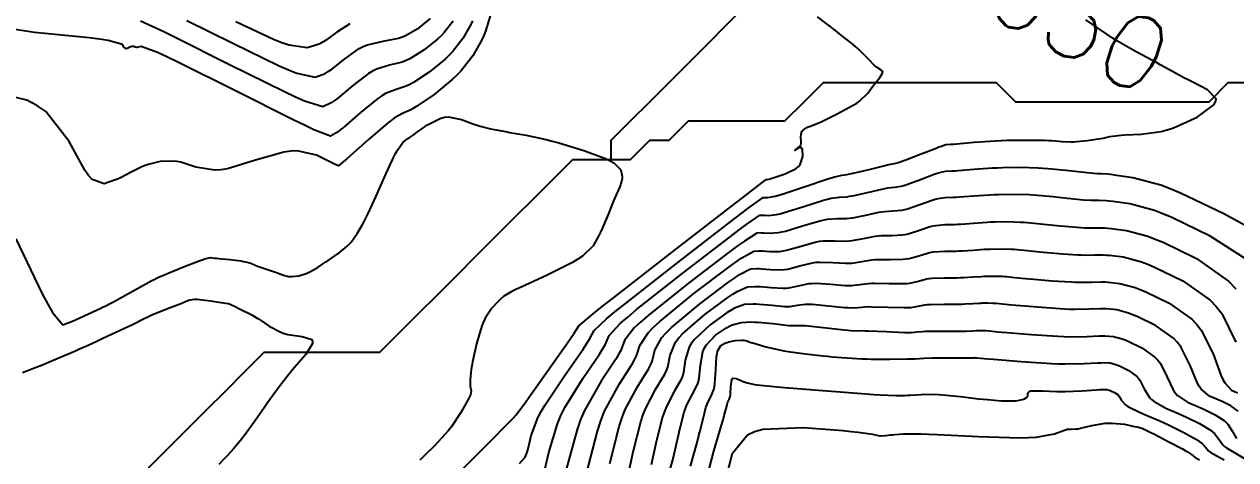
# Model space of a CAD drawing. Header units: metres. Extents: x 837475 to 838479, y 1189012 to 1191015.
# Drawn here: x 837774.6 to 837837.4, y 1189057.9 to 1189080.5 of the extents above; entities that cross this region are included whole.
import ezdxf

# ---------------------------------------------------------------- set-up
doc = ezdxf.new("R2010")
doc.units = ezdxf.units.M
doc.header["$LTSCALE"] = 0.3
for name, color, linetype in [('COTAS 10', 1, 'Continuous'), ('COTAS INT', 252, 'Continuous'), ('DRENAJE', 5, 'Continuous')]:
    doc.layers.add(name, color=color, linetype=linetype)
doc.styles.get("Standard").update_dxf_attribs({"font": 'simplex.shx'})

msp = doc.modelspace()

# ---------------------------------------------------------------- linework, layer by layer
at = {"layer": 'COTAS 10'}
for points in [[(837800.265, 1189057.702), (837800.562, 1189058.043), (837800.666, 1189058.303), (837800.699, 1189058.416), (837800.734, 1189058.545), (837800.872, 1189059.159), (837801.227, 1189060.077), (837801.398, 1189060.398), (837801.601, 1189060.748), (837802.598, 1189062.256), (837803.567, 1189063.648), (837803.751, 1189063.926), (837803.9, 1189064.157), (837804.136, 1189064.604), (837804.802, 1189065.234), (837805.221, 1189065.58), (837805.743, 1189066.001), (837808.475, 1189068.144), (837811.221, 1189070.261), (837811.75, 1189070.665), (837812.18, 1189070.991), (837812.898, 1189071.512), (837812.977, 1189071.516), (837813.003, 1189071.515), (837813.03, 1189071.513), (837813.145, 1189071.502), (837813.518, 1189071.582), (837813.709, 1189071.637), (837813.937, 1189071.707), (837815.076, 1189072.08), (837816.21, 1189072.454), (837816.435, 1189072.524), (837816.622, 1189072.58), (837816.978, 1189072.662), (837817.261, 1189072.701), (837817.402, 1189072.731), (837817.57, 1189072.769), (837818.404, 1189072.971), (837819.23, 1189073.176), (837819.393, 1189073.215), (837819.529, 1189073.246), (837819.78, 1189073.293), (837820.021, 1189073.364), (837820.149, 1189073.411), (837820.304, 1189073.468), (837821.087, 1189073.771), (837821.866, 1189074.075), (837822.018, 1189074.133), (837822.143, 1189074.18), (837822.366, 1189074.254), (837822.619, 1189074.272), (837822.763, 1189074.284), (837822.94, 1189074.299), (837823.843, 1189074.376), (837824.939, 1189074.452), (837825.237, 1189074.466), (837825.533, 1189074.477), (837826.581, 1189074.491), (837827.491, 1189074.477), (837827.699, 1189074.471), (837827.888, 1189074.463), (837828.413, 1189074.424), (837828.857, 1189074.403), (837828.995, 1189074.406), (837829.14, 1189074.413), (837829.718, 1189074.47), (837830.273, 1189074.551), (837830.404, 1189074.573), (837830.525, 1189074.595), (837830.878, 1189074.671), (837831.303, 1189074.735), (837831.468, 1189074.749), (837831.655, 1189074.761), (837832.501, 1189074.791), (837833.543, 1189074.939), (837833.773, 1189075.004), (837833.837, 1189075.022), (837833.853, 1189075.026), (837834.172, 1189075.133), (837835.403, 1189075.685), (837836.272, 1189076.316), (837836.363, 1189076.473), (837836.389, 1189076.623), (837835.946, 1189077.099), (837835.14, 1189077.504), (837834.938, 1189077.609), (837834.745, 1189077.71), (837834.124, 1189078.049), (837833.493, 1189078.399), (837833.294, 1189078.508), (837833.084, 1189078.622), (837832.237, 1189079.074), (837831.28, 1189079.622), (837831.001, 1189079.796), (837830.715, 1189079.979), (837829.631, 1189080.721)], [(837797.833, 1189080.68), (837797.742, 1189080.48), (837797.34, 1189079.765), (837796.791, 1189079.065), (837796.608, 1189078.875), (837796.411, 1189078.686), (837795.588, 1189078.017), (837794.769, 1189077.478), (837794.576, 1189077.372), (837794.397, 1189077.284), (837793.872, 1189077.122), (837793.325, 1189076.91), (837793.133, 1189076.79), (837792.923, 1189076.645), (837792.018, 1189075.901), (837791.16, 1189075.159), (837790.981, 1189075.014), (837790.826, 1189074.896), (837790.477, 1189074.689), (837789.608, 1189075.029), (837789.126, 1189075.255), (837788.539, 1189075.538), (837785.549, 1189077.038), (837782.563, 1189078.533), (837781.98, 1189078.812), (837781.501, 1189079.034), (837780.653, 1189079.351), (837780.508, 1189079.307), (837780.474, 1189079.302), (837780.442, 1189079.299), (837780.346, 1189079.314), (837780.269, 1189079.34), (837780.249, 1189079.344), (837780.229, 1189079.346), (837780.163, 1189079.344), (837780.101, 1189079.329), (837780.069, 1189079.317), (837780.013, 1189079.289), (837779.959, 1189079.261), (837779.929, 1189079.247), (837779.874, 1189079.228), (837779.814, 1189079.252), (837779.795, 1189079.272), (837779.775, 1189079.299), (837779.695, 1189079.446), (837778.942, 1189079.656), (837778.498, 1189079.723), (837777.951, 1189079.793), (837775.124, 1189080.077), (837772.193, 1189080.527)], [(837805.836, 1189056.774), (837806.16, 1189058.308), (837806.561, 1189059.879), (837806.686, 1189060.248), (837806.818, 1189060.588), (837807.346, 1189061.578), (837807.805, 1189062.335), (837807.893, 1189062.529), (837807.963, 1189062.715), (837808.077, 1189063.329), (837808.354, 1189063.999), (837808.528, 1189064.221), (837808.744, 1189064.458), (837809.874, 1189065.444), (837811.069, 1189066.326), (837811.325, 1189066.498), (837811.55, 1189066.638), (837812.092, 1189066.882), (837812.483, 1189066.898), (837812.613, 1189066.895), (837812.751, 1189066.887), (837813.326, 1189066.832), (837813.928, 1189066.8), (837814.084, 1189066.808), (837814.234, 1189066.822), (837814.734, 1189066.934), (837815.275, 1189067.042), (837815.451, 1189067.054), (837815.638, 1189067.058), (837816.406, 1189067.008), (837817.15, 1189066.944), (837817.322, 1189066.939), (837817.478, 1189066.94), (837817.919, 1189066.99), (837818.36, 1189067.052), (837818.517, 1189067.06), (837818.688, 1189067.065), (837819.431, 1189067.048), (837820.175, 1189067.042), (837820.347, 1189067.053), (837820.504, 1189067.069), (837820.949, 1189067.172), (837821.369, 1189067.282), (837821.511, 1189067.302), (837821.664, 1189067.319), (837822.306, 1189067.343), (837822.968, 1189067.348), (837823.133, 1189067.352), (837823.289, 1189067.358), (837823.787, 1189067.388), (837824.226, 1189067.418), (837824.346, 1189067.424), (837824.464, 1189067.428), (837824.884, 1189067.434), (837825.3, 1189067.423), (837825.416, 1189067.416), (837825.532, 1189067.408), (837825.955, 1189067.368), (837826.511, 1189067.311), (837826.711, 1189067.292), (837826.932, 1189067.273), (837827.893, 1189067.191), (837828.871, 1189067.127), (837829.101, 1189067.118), (837829.313, 1189067.112), (837829.934, 1189067.124), (837830.467, 1189067.135), (837830.624, 1189067.129), (837830.785, 1189067.119), (837831.401, 1189067.053), (837832.183, 1189066.84), (837832.449, 1189066.739), (837832.736, 1189066.619), (837833.951, 1189066.032), (837835.125, 1189065.2), (837835.385, 1189064.925), (837835.618, 1189064.63), (837836.226, 1189063.407), (837836.631, 1189062.296), (837836.736, 1189062.073), (837836.837, 1189061.887), (837837.177, 1189061.517), (837837.492, 1189061.383)], [(837811.009, 1189057.041), (837811.317, 1189058.253), (837812.096, 1189059.199), (837812.46, 1189059.364), (837812.889, 1189059.487), (837814.972, 1189059.579), (837817.047, 1189059.414), (837817.469, 1189059.374), (837817.826, 1189059.337), (837818.569, 1189059.224), (837818.863, 1189059.154), (837818.938, 1189059.144), (837819.01, 1189059.139), (837819.245, 1189059.153), (837819.52, 1189059.193), (837819.617, 1189059.202), (837819.724, 1189059.212), (837820.182, 1189059.243), (837821.093, 1189059.24), (837821.484, 1189059.228), (837821.935, 1189059.21), (837824.065, 1189059.107), (837826.204, 1189059.045), (837826.66, 1189059.054), (837827.057, 1189059.074), (837828.001, 1189059.243), (837828.477, 1189059.429), (837828.578, 1189059.461), (837828.667, 1189059.485), (837828.879, 1189059.498), (837829.12, 1189059.5), (837829.227, 1189059.515), (837829.351, 1189059.537), (837829.942, 1189059.673), (837830.63, 1189059.793), (837830.815, 1189059.805), (837830.998, 1189059.808), (837831.637, 1189059.743), (837832.163, 1189059.633), (837832.274, 1189059.608), (837832.37, 1189059.585), (837832.591, 1189059.52), (837832.868, 1189059.388), (837832.999, 1189059.322), (837833.154, 1189059.244), (837833.909, 1189058.858), (837834.645, 1189058.468), (837834.788, 1189058.387), (837834.905, 1189058.318), (837835.106, 1189058.167), (837835.293, 1189058.028), (837835.401, 1189057.967), (837835.533, 1189057.895)]]:
    msp.add_lwpolyline(points, dxfattribs=at)
at = {"layer": 'COTAS INT'}
for points in [[(837798.77, 1189080.99), (837798.511, 1189080.148), (837798.417, 1189079.917), (837798.312, 1189079.687), (837797.85, 1189078.867), (837797.222, 1189078.064), (837797.012, 1189077.846), (837796.786, 1189077.63), (837795.841, 1189076.862), (837794.954, 1189076.25), (837794.765, 1189076.131), (837794.6, 1189076.034), (837794.21, 1189075.868), (837793.795, 1189075.646), (837793.616, 1189075.513), (837793.408, 1189075.35), (837792.424, 1189074.505), (837791.477, 1189073.662), (837791.293, 1189073.501), (837791.142, 1189073.37), (837790.879, 1189073.159), (837790.679, 1189073.237), (837790.568, 1189073.29), (837790.432, 1189073.355), (837789.742, 1189073.701), (837788.743, 1189073.925), (837788.413, 1189073.913), (837788.06, 1189073.87), (837786.591, 1189073.446), (837785.13, 1189073.006), (837784.782, 1189072.952), (837784.457, 1189072.927), (837783.49, 1189073.082), (837782.715, 1189073.339), (837782.512, 1189073.378), (837782.314, 1189073.403), (837781.642, 1189073.379), (837781.022, 1189073.224), (837780.856, 1189073.167), (837780.694, 1189073.104), (837780.13, 1189072.826), (837779.584, 1189072.539), (837779.433, 1189072.47), (837779.281, 1189072.406), (837778.732, 1189072.212), (837778.12, 1189072.45), (837777.929, 1189072.657), (837777.729, 1189072.926), (837776.927, 1189074.409), (837775.708, 1189075.969), (837775.246, 1189076.287), (837774.729, 1189076.556), (837772.408, 1189077.114)], [(837783.027, 1189080.689), (837785.401, 1189079.51), (837787.803, 1189078.349), (837788.302, 1189078.134), (837788.73, 1189077.967), (837789.672, 1189077.75), (837790.194, 1189077.948), (837790.356, 1189078.042), (837790.526, 1189078.153), (837791.205, 1189078.695), (837791.953, 1189079.235), (837792.168, 1189079.345), (837792.385, 1189079.438), (837793.196, 1189079.63), (837793.99, 1189079.785), (837794.198, 1189079.855), (837794.399, 1189079.936), (837795.08, 1189080.326), (837795.662, 1189080.799)], [(837796.62, 1189056.713), (837797.868, 1189057.972), (837799.088, 1189059.202), (837799.324, 1189059.44), (837799.517, 1189059.634), (837799.848, 1189059.966), (837799.894, 1189060.011), (837799.92, 1189060.039), (837799.969, 1189060.094), (837800.02, 1189060.152), (837800.034, 1189060.168), (837800.049, 1189060.184), (837800.105, 1189060.242), (837800.394, 1189060.632), (837800.556, 1189060.857), (837800.753, 1189061.132), (837801.763, 1189062.551), (837802.761, 1189063.97), (837802.952, 1189064.246), (837803.105, 1189064.471), (837803.348, 1189064.859), (837804.091, 1189065.48), (837804.56, 1189065.852), (837805.143, 1189066.31), (837808.196, 1189068.684), (837811.251, 1189071.048), (837811.835, 1189071.499), (837812.306, 1189071.862), (837813.06, 1189072.438), (837813.075, 1189072.439), (837813.086, 1189072.439), (837813.109, 1189072.436), (837813.268, 1189072.481), (837813.359, 1189072.51), (837813.471, 1189072.546), (837814.046, 1189072.738), (837814.618, 1189073.023), (837814.728, 1189073.118), (837814.817, 1189073.22), (837814.966, 1189073.645), (837814.941, 1189074), (837814.921, 1189074.057), (837814.896, 1189074.096), (837814.757, 1189074.089), (837814.618, 1189073.993), (837814.593, 1189073.977), (837814.573, 1189073.964), (837814.547, 1189073.953), (837814.574, 1189073.981), (837814.587, 1189073.993), (837814.602, 1189074.006), (837814.678, 1189074.069), (837814.794, 1189074.162), (837814.838, 1189074.198), (837814.863, 1189074.254), (837814.867, 1189074.279), (837814.869, 1189074.309), (837814.868, 1189074.453), (837814.862, 1189074.61), (837814.862, 1189074.647), (837814.863, 1189074.682), (837814.871, 1189074.787), (837814.885, 1189074.864), (837814.889, 1189074.881), (837814.894, 1189074.897), (837814.913, 1189074.939), (837814.949, 1189074.98), (837814.964, 1189074.994), (837814.982, 1189075.01), (837815.065, 1189075.078), (837815.169, 1189075.146), (837815.2, 1189075.162), (837815.232, 1189075.175), (837815.353, 1189075.212), (837815.644, 1189075.325), (837815.783, 1189075.387), (837815.947, 1189075.462), (837816.748, 1189075.843), (837817.577, 1189076.293), (837817.759, 1189076.412), (837817.92, 1189076.528), (837818.327, 1189076.924), (837818.586, 1189077.279), (837818.654, 1189077.369), (837818.721, 1189077.456), (837818.946, 1189077.74), (837819.085, 1189077.961), (837819.098, 1189078.007), (837819.099, 1189078.047), (837819.01, 1189078.141), (837818.808, 1189078.26), (837818.739, 1189078.316), (837818.663, 1189078.382), (837818.339, 1189078.706), (837817.989, 1189079.067), (837817.896, 1189079.157), (837817.805, 1189079.241), (837817.491, 1189079.511), (837817.035, 1189079.868), (837816.855, 1189080.009), (837816.651, 1189080.168), (837815.718, 1189080.891)], [(837796.829, 1189080.663), (837796.361, 1189080.066), (837796.205, 1189079.903), (837796.037, 1189079.742), (837795.334, 1189079.171), (837794.584, 1189078.707), (837794.387, 1189078.613), (837794.194, 1189078.535), (837793.534, 1189078.376), (837792.855, 1189078.174), (837792.65, 1189078.068), (837792.438, 1189077.94), (837791.611, 1189077.298), (837790.843, 1189076.656), (837790.669, 1189076.528), (837790.51, 1189076.422), (837790.074, 1189076.22), (837789.132, 1189076.517), (837788.654, 1189076.725), (837788.083, 1189076.989), (837785.235, 1189078.396), (837782.422, 1189079.816), (837781.872, 1189080.087), (837781.421, 1189080.305), (837780.621, 1189080.652)], [(837791.468, 1189080.53), (837790.798, 1189080.091), (837790.21, 1189079.65), (837790.044, 1189079.556), (837789.878, 1189079.474), (837789.269, 1189079.28), (837788.327, 1189079.417), (837787.951, 1189079.544), (837787.524, 1189079.709), (837785.566, 1189080.624)], [(837774.158, 1189069.371), (837775.53, 1189066.508), (837775.815, 1189065.968), (837776.059, 1189065.538), (837776.594, 1189064.901), (837776.96, 1189065.036), (837777.097, 1189065.094), (837777.25, 1189065.16), (837777.928, 1189065.471), (837778.564, 1189065.77), (837778.689, 1189065.83), (837778.793, 1189065.878), (837778.985, 1189065.969), (837779.214, 1189066.092), (837779.341, 1189066.161), (837779.494, 1189066.246), (837780.279, 1189066.68), (837781.06, 1189067.112), (837781.212, 1189067.196), (837781.337, 1189067.264), (837781.555, 1189067.38), (837781.777, 1189067.47), (837781.903, 1189067.521), (837782.058, 1189067.584), (837782.852, 1189067.907), (837783.661, 1189068.224), (837783.825, 1189068.283), (837783.962, 1189068.329), (837784.243, 1189068.393), (837784.466, 1189068.366), (837784.567, 1189068.355), (837784.686, 1189068.343), (837785.258, 1189068.286), (837785.841, 1189068.217), (837785.966, 1189068.196), (837786.075, 1189068.176), (837786.34, 1189068.096), (837786.562, 1189067.999), (837786.645, 1189067.967), (837786.737, 1189067.933), (837787.146, 1189067.792), (837787.568, 1189067.648), (837787.668, 1189067.612), (837787.76, 1189067.578), (837788.035, 1189067.472), (837788.294, 1189067.412), (837788.377, 1189067.407), (837788.465, 1189067.408), (837788.823, 1189067.454), (837789.215, 1189067.569), (837789.323, 1189067.614), (837789.433, 1189067.664), (837789.829, 1189067.891), (837790.238, 1189068.164), (837790.355, 1189068.243), (837790.475, 1189068.325), (837790.92, 1189068.632), (837791.343, 1189068.981), (837791.447, 1189069.088), (837791.546, 1189069.2), (837791.86, 1189069.643), (837792.114, 1189070.083), (837792.175, 1189070.194), (837792.232, 1189070.3), (837792.406, 1189070.64), (837792.629, 1189071.123), (837792.717, 1189071.319), (837792.816, 1189071.542), (837793.271, 1189072.571), (837793.74, 1189073.578), (837793.848, 1189073.787), (837793.947, 1189073.965), (837794.228, 1189074.359), (837794.41, 1189074.518), (837794.448, 1189074.549), (837794.48, 1189074.573), (837794.548, 1189074.614), (837794.711, 1189074.717), (837794.804, 1189074.781), (837794.917, 1189074.86), (837795.493, 1189075.273), (837796.197, 1189075.63), (837796.389, 1189075.673), (837796.581, 1189075.693), (837797.266, 1189075.565), (837797.909, 1189075.317), (837798.074, 1189075.261), (837798.234, 1189075.211), (837798.766, 1189075.076), (837799.352, 1189074.964), (837799.545, 1189074.928), (837799.753, 1189074.891), (837800.617, 1189074.739), (837801.654, 1189074.519), (837801.971, 1189074.438), (837802.301, 1189074.349), (837803.599, 1189073.956), (837804.735, 1189073.528), (837804.963, 1189073.417), (837805.153, 1189073.308), (837805.524, 1189072.942), (837805.594, 1189072.597), (837805.593, 1189072.503), (837805.583, 1189072.409), (837805.476, 1189072.071), (837805.283, 1189071.647), (837805.219, 1189071.498), (837805.151, 1189071.335), (837804.866, 1189070.632), (837804.555, 1189069.9), (837804.471, 1189069.718), (837804.387, 1189069.546), (837804.09, 1189069.002), (837803.539, 1189068.472), (837803.296, 1189068.308), (837803.014, 1189068.137), (837801.665, 1189067.461), (837800.349, 1189066.858), (837800.088, 1189066.733), (837799.871, 1189066.627), (837799.457, 1189066.398), (837799.286, 1189066.236), (837799.221, 1189066.173), (837799.15, 1189066.101), (837798.829, 1189065.773), (837798.484, 1189065.256), (837798.397, 1189065.066), (837798.313, 1189064.854), (837798.041, 1189063.918), (837797.837, 1189062.983), (837797.797, 1189062.773), (837797.765, 1189062.584), (837797.706, 1189062.075), (837797.708, 1189061.759), (837797.714, 1189061.692), (837797.723, 1189061.634), (837797.772, 1189061.496), (837797.728, 1189061.272), (837797.677, 1189061.159), (837797.609, 1189061.025), (837797.227, 1189060.356), (837796.719, 1189059.597), (837796.573, 1189059.405), (837796.425, 1189059.222), (837795.87, 1189058.627), (837795.35, 1189058.128), (837795.223, 1189058.006), (837795.105, 1189057.89)], [(837801.502, 1189057.022), (837801.784, 1189058.279), (837802.24, 1189059.775), (837802.42, 1189060.191), (837802.622, 1189060.607), (837803.548, 1189062.12), (837804.414, 1189063.386), (837804.58, 1189063.647), (837804.713, 1189063.869), (837804.924, 1189064.349), (837805.512, 1189064.987), (837805.883, 1189065.308), (837806.343, 1189065.693), (837808.755, 1189067.604), (837811.19, 1189069.474), (837811.665, 1189069.832), (837812.054, 1189070.121), (837812.737, 1189070.586), (837812.878, 1189070.592), (837812.925, 1189070.591), (837812.974, 1189070.588), (837813.182, 1189070.568), (837813.6, 1189070.625), (837813.784, 1189070.671), (837813.996, 1189070.73), (837815.007, 1189071.051), (837816.023, 1189071.371), (837816.238, 1189071.43), (837816.425, 1189071.476), (837816.864, 1189071.531), (837817.239, 1189071.55), (837817.386, 1189071.573), (837817.552, 1189071.603), (837818.307, 1189071.775), (837819.056, 1189071.951), (837819.218, 1189071.984), (837819.36, 1189072.009), (837819.71, 1189072.044), (837820.052, 1189072.1), (837820.189, 1189072.139), (837820.344, 1189072.188), (837821.06, 1189072.452), (837821.767, 1189072.717), (837821.917, 1189072.767), (837822.047, 1189072.808), (837822.354, 1189072.872), (837822.689, 1189072.888), (837822.837, 1189072.898), (837823.009, 1189072.911), (837823.832, 1189072.978), (837824.797, 1189073.045), (837825.059, 1189073.057), (837825.319, 1189073.067), (837826.242, 1189073.079), (837827.156, 1189073.054), (837827.411, 1189073.04), (837827.667, 1189073.023), (837828.597, 1189072.935), (837829.389, 1189072.844), (837829.558, 1189072.826), (837829.705, 1189072.81), (837830.055, 1189072.775), (837830.24, 1189072.763), (837830.284, 1189072.761), (837830.324, 1189072.76), (837830.441, 1189072.762), (837830.751, 1189072.734), (837830.912, 1189072.715), (837831.105, 1189072.689), (837832.077, 1189072.554), (837833.52, 1189072.163), (837834.01, 1189071.976), (837834.54, 1189071.755), (837836.783, 1189070.672), (837838.808, 1189069.576)], [(837837.941, 1189068.313), (837836.075, 1189069.512), (837834.089, 1189070.471), (837833.62, 1189070.667), (837833.185, 1189070.832), (837831.908, 1189071.179), (837831.025, 1189071.297), (837830.84, 1189071.318), (837830.68, 1189071.335), (837830.315, 1189071.353), (837830.071, 1189071.348), (837829.988, 1189071.35), (837829.898, 1189071.354), (837829.514, 1189071.379), (837829.012, 1189071.425), (837828.846, 1189071.442), (837828.67, 1189071.461), (837827.936, 1189071.543), (837827.133, 1189071.619), (837826.912, 1189071.634), (837826.692, 1189071.646), (837825.902, 1189071.668), (837825.106, 1189071.657), (837824.881, 1189071.649), (837824.654, 1189071.638), (837823.82, 1189071.581), (837823.079, 1189071.522), (837822.911, 1189071.511), (837822.759, 1189071.503), (837822.342, 1189071.49), (837821.951, 1189071.436), (837821.815, 1189071.401), (837821.667, 1189071.358), (837821.032, 1189071.132), (837820.384, 1189070.908), (837820.228, 1189070.867), (837820.083, 1189070.836), (837819.64, 1189070.795), (837819.192, 1189070.773), (837819.043, 1189070.753), (837818.882, 1189070.726), (837818.21, 1189070.579), (837817.533, 1189070.437), (837817.37, 1189070.414), (837817.217, 1189070.398), (837816.749, 1189070.4), (837816.228, 1189070.371), (837816.041, 1189070.336), (837815.836, 1189070.289), (837814.939, 1189070.022), (837814.056, 1189069.753), (837813.859, 1189069.705), (837813.682, 1189069.669), (837813.218, 1189069.634), (837812.918, 1189069.663), (837812.847, 1189069.667), (837812.779, 1189069.669), (837812.576, 1189069.66), (837811.928, 1189069.25), (837811.58, 1189068.998), (837811.16, 1189068.687), (837809.035, 1189067.064), (837806.943, 1189065.384), (837806.544, 1189065.036), (837806.223, 1189064.74), (837805.712, 1189064.094), (837805.525, 1189063.58), (837805.408, 1189063.367), (837805.262, 1189063.123), (837804.498, 1189061.985), (837803.643, 1189060.467), (837803.441, 1189059.983), (837803.253, 1189059.472), (837802.697, 1189057.399)], [(837803.733, 1189057.123), (837804.312, 1189059.393), (837804.493, 1189059.927), (837804.684, 1189060.418), (837805.447, 1189061.849), (837806.11, 1189062.86), (837806.236, 1189063.088), (837806.338, 1189063.292), (837806.501, 1189063.839), (837806.933, 1189064.493), (837807.205, 1189064.765), (837807.543, 1189065.075), (837809.314, 1189066.524), (837811.13, 1189067.9), (837811.495, 1189068.165), (837811.802, 1189068.379), (837812.414, 1189068.734), (837812.681, 1189068.745), (837812.769, 1189068.743), (837812.863, 1189068.738), (837813.254, 1189068.7), (837813.764, 1189068.713), (837813.934, 1189068.739), (837814.115, 1189068.776), (837814.871, 1189068.993), (837815.649, 1189069.207), (837815.845, 1189069.242), (837816.031, 1189069.267), (837816.635, 1189069.269), (837817.194, 1189069.247), (837817.354, 1189069.256), (837817.515, 1189069.272), (837818.113, 1189069.383), (837818.708, 1189069.502), (837818.867, 1189069.522), (837819.024, 1189069.537), (837819.571, 1189069.546), (837820.113, 1189069.571), (837820.268, 1189069.596), (837820.424, 1189069.629), (837821.004, 1189069.812), (837821.568, 1189069.999), (837821.714, 1189070.035), (837821.855, 1189070.063), (837822.33, 1189070.108), (837822.829, 1189070.118), (837822.985, 1189070.125), (837823.149, 1189070.134), (837823.809, 1189070.183), (837824.511, 1189070.232), (837824.702, 1189070.241), (837824.892, 1189070.248), (837825.563, 1189070.257), (837826.228, 1189070.238), (837826.413, 1189070.228), (837826.599, 1189070.216), (837827.276, 1189070.151), (837827.95, 1189070.078), (837828.135, 1189070.059), (837828.318, 1189070.041), (837828.974, 1189069.983), (837829.555, 1189069.945), (837829.692, 1189069.939), (837829.819, 1189069.936), (837830.188, 1189069.943), (837830.609, 1189069.935), (837830.768, 1189069.922), (837830.945, 1189069.904), (837831.739, 1189069.804), (837832.851, 1189069.502), (837833.229, 1189069.357), (837833.638, 1189069.187), (837835.367, 1189068.352), (837837.036, 1189067.168), (837837.406, 1189066.776)], [(837804.947, 1189057.715), (837805.436, 1189059.636), (837805.59, 1189060.087), (837805.751, 1189060.503), (837806.397, 1189061.714), (837806.957, 1189062.598), (837807.064, 1189062.808), (837807.151, 1189063.003), (837807.289, 1189063.584), (837807.644, 1189064.246), (837807.866, 1189064.493), (837808.143, 1189064.767), (837809.594, 1189065.984), (837811.099, 1189067.113), (837811.41, 1189067.331), (837811.676, 1189067.509), (837812.253, 1189067.808), (837812.582, 1189067.822), (837812.691, 1189067.819), (837812.807, 1189067.813), (837813.29, 1189067.766), (837813.846, 1189067.757), (837814.009, 1189067.774), (837814.174, 1189067.799), (837814.802, 1189067.963), (837815.462, 1189068.124), (837815.648, 1189068.148), (837815.835, 1189068.162), (837816.52, 1189068.139), (837817.172, 1189068.095), (837817.338, 1189068.098), (837817.497, 1189068.106), (837818.016, 1189068.186), (837818.534, 1189068.277), (837818.692, 1189068.291), (837818.856, 1189068.301), (837819.501, 1189068.297), (837820.144, 1189068.307), (837820.307, 1189068.324), (837820.464, 1189068.349), (837820.977, 1189068.492), (837821.469, 1189068.641), (837821.612, 1189068.669), (837821.76, 1189068.691), (837822.318, 1189068.725), (837822.898, 1189068.733), (837823.059, 1189068.739), (837823.219, 1189068.746), (837823.798, 1189068.786), (837824.369, 1189068.825), (837824.524, 1189068.832), (837824.678, 1189068.838), (837825.223, 1189068.845), (837825.764, 1189068.83), (837825.915, 1189068.822), (837826.066, 1189068.812), (837826.616, 1189068.76), (837827.231, 1189068.694), (837827.423, 1189068.676), (837827.625, 1189068.657), (837828.434, 1189068.587), (837829.213, 1189068.536), (837829.396, 1189068.528), (837829.566, 1189068.524), (837830.061, 1189068.533), (837830.538, 1189068.535), (837830.696, 1189068.525), (837830.865, 1189068.512), (837831.57, 1189068.428), (837832.517, 1189068.171), (837832.839, 1189068.048), (837833.187, 1189067.903), (837834.659, 1189067.192), (837836.08, 1189066.184), (837836.396, 1189065.85), (837836.678, 1189065.494), (837837.414, 1189064.012)], [(837774.507, 1189062.423), (837774.641, 1189062.477), (837775.079, 1189062.65), (837775.541, 1189062.836), (837775.691, 1189062.897), (837775.851, 1189062.964), (837776.51, 1189063.241), (837777.163, 1189063.521), (837777.32, 1189063.59), (837777.465, 1189063.654), (837777.904, 1189063.855), (837778.351, 1189064.063), (837778.501, 1189064.133), (837778.664, 1189064.208), (837779.349, 1189064.521), (837780.022, 1189064.834), (837780.177, 1189064.909), (837780.318, 1189064.978), (837780.715, 1189065.183), (837781.102, 1189065.374), (837781.237, 1189065.434), (837781.384, 1189065.497), (837782.017, 1189065.75), (837782.625, 1189065.984), (837782.757, 1189066.036), (837782.873, 1189066.081), (837783.159, 1189066.194), (837783.439, 1189066.233), (837783.551, 1189066.231), (837783.677, 1189066.223), (837784.258, 1189066.151), (837784.81, 1189066.063), (837784.919, 1189066.046), (837785.009, 1189066.032), (837785.175, 1189066.008), (837785.305, 1189065.956), (837785.372, 1189065.925), (837785.452, 1189065.886), (837785.855, 1189065.685), (837786.25, 1189065.484), (837786.326, 1189065.445), (837786.387, 1189065.414), (837786.487, 1189065.364), (837786.502, 1189065.358), (837786.508, 1189065.356), (837786.537, 1189065.344), (837786.673, 1189065.257), (837786.747, 1189065.207), (837786.837, 1189065.146), (837787.289, 1189064.834), (837787.889, 1189064.518), (837788.071, 1189064.455), (837788.259, 1189064.403), (837788.998, 1189064.301), (837789.504, 1189064.136), (837789.546, 1189064.044), (837789.545, 1189063.931), (837789.189, 1189063.358), (837788.592, 1189062.671), (837788.44, 1189062.488), (837788.293, 1189062.307), (837787.812, 1189061.68), (837787.348, 1189061.039), (837787.212, 1189060.85), (837787.073, 1189060.656), (837786.544, 1189059.913), (837786.042, 1189059.221), (837785.919, 1189059.059), (837785.805, 1189058.909), (837785.451, 1189058.476), (837785.146, 1189058.138), (837785.062, 1189058.049), (837784.978, 1189057.961), (837784.676, 1189057.66)], [(837837.529, 1189060.422), (837837.152, 1189060.696), (837836.727, 1189060.906), (837836.607, 1189060.962), (837836.487, 1189061.017), (837836.042, 1189061.207), (837835.614, 1189061.564), (837835.503, 1189061.723), (837835.396, 1189061.909), (837835.038, 1189062.801), (837834.558, 1189063.766), (837834.375, 1189063.999), (837834.169, 1189064.215), (837833.244, 1189064.872), (837832.285, 1189065.335), (837832.058, 1189065.43), (837831.848, 1189065.51), (837831.232, 1189065.677), (837830.705, 1189065.727), (837830.552, 1189065.733), (837830.396, 1189065.735), (837829.807, 1189065.714), (837829.061, 1189065.7), (837828.805, 1189065.707), (837828.528, 1189065.718), (837827.353, 1189065.796), (837826.238, 1189065.889), (837826, 1189065.909), (837825.792, 1189065.928), (837825.295, 1189065.976), (837824.999, 1189066.005), (837824.917, 1189066.01), (837824.836, 1189066.015), (837824.544, 1189066.023), (837824.25, 1189066.019), (837824.167, 1189066.016), (837824.084, 1189066.012), (837823.776, 1189065.99), (837823.359, 1189065.97), (837823.206, 1189065.966), (837823.038, 1189065.963), (837822.294, 1189065.961), (837821.568, 1189065.947), (837821.41, 1189065.936), (837821.27, 1189065.923), (837820.922, 1189065.852), (837820.544, 1189065.789), (837820.387, 1189065.781), (837820.206, 1189065.778), (837819.361, 1189065.8), (837818.52, 1189065.828), (837818.342, 1189065.829), (837818.186, 1189065.827), (837817.823, 1189065.794), (837817.46, 1189065.774), (837817.306, 1189065.781), (837817.128, 1189065.792), (837816.291, 1189065.877), (837815.441, 1189065.953), (837815.254, 1189065.959), (837815.088, 1189065.959), (837814.666, 1189065.905), (837814.293, 1189065.846), (837814.159, 1189065.842), (837814.01, 1189065.844), (837813.363, 1189065.898), (837812.695, 1189065.962), (837812.535, 1189065.971), (837812.385, 1189065.975), (837811.931, 1189065.956), (837811.424, 1189065.767), (837811.24, 1189065.664), (837811.038, 1189065.539), (837810.154, 1189064.904), (837809.344, 1189064.149), (837809.189, 1189063.949), (837809.064, 1189063.753), (837808.865, 1189063.074), (837808.776, 1189062.426), (837808.721, 1189062.249), (837808.653, 1189062.073), (837808.296, 1189061.443), (837807.885, 1189060.673), (837807.783, 1189060.409), (837807.685, 1189060.122), (837807.374, 1189058.901), (837807.099, 1189057.632)], [(837807.91, 1189056.811), (837808.216, 1189057.907), (837808.291, 1189058.201), (837808.363, 1189058.489), (837808.588, 1189059.494), (837808.81, 1189060.365), (837808.879, 1189060.57), (837808.953, 1189060.758), (837809.246, 1189061.307), (837809.5, 1189061.81), (837809.549, 1189061.97), (837809.589, 1189062.138), (837809.653, 1189062.819), (837809.775, 1189063.506), (837809.85, 1189063.677), (837809.944, 1189063.841), (837810.433, 1189064.364), (837811.008, 1189064.752), (837811.155, 1189064.831), (837811.298, 1189064.897), (837811.769, 1189065.03), (837812.286, 1189065.051), (837812.457, 1189065.046), (837812.639, 1189065.037), (837813.399, 1189064.964), (837814.092, 1189064.888), (837814.233, 1189064.876), (837814.352, 1189064.869), (837814.598, 1189064.876), (837814.901, 1189064.877), (837815.057, 1189064.865), (837815.244, 1189064.849), (837816.177, 1189064.746), (837817.106, 1189064.641), (837817.29, 1189064.623), (837817.442, 1189064.609), (837817.726, 1189064.598), (837818.013, 1189064.602), (837818.166, 1189064.598), (837818.352, 1189064.592), (837819.292, 1189064.551), (837820.237, 1189064.513), (837820.426, 1189064.51), (837820.584, 1189064.509), (837820.894, 1189064.532), (837821.171, 1189064.564), (837821.308, 1189064.57), (837821.472, 1189064.575), (837822.283, 1189064.579), (837823.107, 1189064.578), (837823.28, 1189064.58), (837823.429, 1189064.581), (837823.765, 1189064.593), (837823.941, 1189064.605), (837824.037, 1189064.609), (837824.205, 1189064.611), (837824.372, 1189064.607), (837824.418, 1189064.604), (837824.465, 1189064.601), (837824.635, 1189064.585), (837825.073, 1189064.544), (837825.288, 1189064.526), (837825.545, 1189064.504), (837826.813, 1189064.4), (837828.186, 1189064.309), (837828.509, 1189064.296), (837828.808, 1189064.288), (837829.68, 1189064.305), (837830.325, 1189064.335), (837830.48, 1189064.336), (837830.625, 1189064.335), (837831.063, 1189064.302), (837831.514, 1189064.179), (837831.668, 1189064.121), (837831.834, 1189064.051), (837832.536, 1189063.713), (837833.213, 1189063.231), (837833.364, 1189063.073), (837833.498, 1189062.903), (837833.85, 1189062.196), (837834.162, 1189061.523), (837834.271, 1189061.374), (837834.391, 1189061.241), (837834.907, 1189060.897), (837835.481, 1189060.651), (837835.637, 1189060.58), (837835.792, 1189060.507), (837836.342, 1189060.237), (837836.808, 1189059.934), (837836.911, 1189059.841), (837837.002, 1189059.744), (837837.237, 1189059.364), (837837.45, 1189058.997)], [(837809.13, 1189057.577), (837809.48, 1189058.803), (837809.557, 1189059.087), (837809.626, 1189059.347), (837809.802, 1189060.087), (837809.934, 1189060.608), (837809.976, 1189060.73), (837810.02, 1189060.843), (837810.195, 1189061.172), (837810.348, 1189061.547), (837810.377, 1189061.69), (837810.401, 1189061.849), (837810.441, 1189062.564), (837810.485, 1189063.259), (837810.512, 1189063.405), (837810.544, 1189063.532), (837810.713, 1189063.824), (837810.954, 1189063.962), (837811.033, 1189063.993), (837811.116, 1189064.019), (837811.457, 1189064.086), (837811.776, 1189064.111), (837811.846, 1189064.111), (837811.908, 1189064.108), (837812.061, 1189064.073), (837812.271, 1189063.994), (837812.368, 1189063.963), (837812.482, 1189063.928), (837813.033, 1189063.77), (837813.751, 1189063.601), (837813.971, 1189063.559), (837814.2, 1189063.52), (837815.1, 1189063.396), (837816.011, 1189063.298), (837816.247, 1189063.274), (837816.475, 1189063.251), (837817.236, 1189063.183), (837818.014, 1189063.138), (837818.252, 1189063.131), (837818.499, 1189063.125), (837819.476, 1189063.121), (837820.38, 1189063.134), (837820.583, 1189063.139), (837820.764, 1189063.144), (837821.246, 1189063.167), (837821.679, 1189063.187), (837821.829, 1189063.19), (837821.992, 1189063.193), (837822.692, 1189063.195), (837823.333, 1189063.193), (837823.563, 1189063.193), (837823.754, 1189063.195), (837823.798, 1189063.198), (837823.811, 1189063.199), (837823.823, 1189063.199), (837823.865, 1189063.2), (837823.908, 1189063.199), (837823.92, 1189063.198), (837823.931, 1189063.197), (837823.974, 1189063.193), (837824.353, 1189063.161), (837824.577, 1189063.143), (837824.851, 1189063.12), (837826.272, 1189063.004), (837827.844, 1189062.9), (837828.214, 1189062.885), (837828.555, 1189062.876), (837829.554, 1189062.895), (837830.254, 1189062.935), (837830.408, 1189062.94), (837830.545, 1189062.942), (837830.893, 1189062.926), (837831.18, 1189062.849), (837831.277, 1189062.811), (837831.383, 1189062.768), (837831.828, 1189062.553), (837832.258, 1189062.247), (837832.353, 1189062.147), (837832.439, 1189062.039), (837832.661, 1189061.59), (837832.927, 1189061.136), (837833.039, 1189061.024), (837833.168, 1189060.918), (837833.772, 1189060.586), (837834.476, 1189060.285), (837834.667, 1189060.198), (837834.857, 1189060.109), (837835.531, 1189059.777), (837836.087, 1189059.445), (837836.203, 1189059.356), (837836.303, 1189059.269), (837836.526, 1189058.965), (837836.731, 1189058.674), (837836.819, 1189058.595), (837836.92, 1189058.516), (837837.4, 1189058.237), (837837.913, 1189057.94)], [(837809.945, 1189056.829), (837810.349, 1189058.344), (837810.745, 1189059.698), (837810.824, 1189059.973), (837810.889, 1189060.205), (837811.015, 1189060.68), (837811.059, 1189060.851), (837811.073, 1189060.891), (837811.087, 1189060.928), (837811.145, 1189061.036), (837811.195, 1189061.193), (837811.205, 1189061.261), (837811.213, 1189061.34), (837811.227, 1189061.712), (837811.272, 1189062.043), (837811.3, 1189062.096), (837811.335, 1189062.132), (837811.515, 1189062.121), (837811.737, 1189062.013), (837811.799, 1189061.987), (837811.859, 1189061.963), (837812.078, 1189061.891), (837812.314, 1189061.835), (837812.386, 1189061.821), (837812.462, 1189061.809), (837812.758, 1189061.768), (837813.48, 1189061.701), (837813.824, 1189061.672), (837814.23, 1189061.637), (837816.215, 1189061.474), (837818.22, 1189061.318), (837818.637, 1189061.288), (837818.995, 1189061.265), (837819.793, 1189061.23), (837820.241, 1189061.241), (837820.379, 1189061.248), (837820.522, 1189061.255), (837821.089, 1189061.292), (837821.77, 1189061.303), (837821.986, 1189061.293), (837822.214, 1189061.279), (837823.136, 1189061.182), (837824.07, 1189061.069), (837824.306, 1189061.045), (837824.532, 1189061.023), (837825.266, 1189060.968), (837825.849, 1189060.959), (837825.98, 1189060.965), (837826.098, 1189060.976), (837826.413, 1189061.049), (837826.586, 1189061.156), (837826.614, 1189061.189), (837826.633, 1189061.223), (837826.633, 1189061.358), (837826.718, 1189061.462), (837826.792, 1189061.477), (837826.887, 1189061.487), (837827.409, 1189061.471), (837828.122, 1189061.44), (837828.337, 1189061.44), (837828.56, 1189061.444), (837829.427, 1189061.486), (837830.183, 1189061.535), (837830.336, 1189061.544), (837830.465, 1189061.55), (837830.724, 1189061.551), (837830.846, 1189061.518), (837830.887, 1189061.502), (837830.932, 1189061.484), (837831.12, 1189061.393), (837831.302, 1189061.263), (837831.343, 1189061.221), (837831.379, 1189061.175), (837831.473, 1189060.985), (837831.692, 1189060.749), (837831.806, 1189060.674), (837831.944, 1189060.595), (837832.637, 1189060.276), (837833.47, 1189059.919), (837833.697, 1189059.816), (837833.922, 1189059.711), (837834.72, 1189059.318), (837835.366, 1189058.957), (837835.496, 1189058.872), (837835.604, 1189058.794), (837835.816, 1189058.566), (837836.012, 1189058.351), (837836.11, 1189058.281), (837836.227, 1189058.206), (837836.806, 1189057.895)]]:
    msp.add_lwpolyline(points, dxfattribs=at)
at = {"layer": 'DRENAJE'}
for points in [[(837812.01012, 1189081.46222, 0), (837811.01046, 1189080.46255, 0), (837810.01079, 1189079.46289, 0), (837809.01113, 1189078.46323, 0), (837808.01147, 1189077.46357, 0), (837807.01181, 1189076.4639, 0), (837806.01214, 1189075.46424, 0), (837805.01248, 1189074.46458, 0), (837805.01248, 1189073.46491, 0)], [(837816.00877, 1189077.46357, 0), (837815.00911, 1189076.4639, 0), (837814.00945, 1189075.46424, 0), (837813.00978, 1189075.46424, 0), (837812.01012, 1189075.46424, 0), (837811.01046, 1189075.46424, 0), (837810.01079, 1189075.46424, 0), (837809.01113, 1189075.46424, 0), (837808.01147, 1189074.46458, 0), (837807.01181, 1189074.46458, 0), (837806.01214, 1189073.46491, 0), (837805.01248, 1189073.46491, 0)], [(837838.00136, 1189077.46357, 0), (837837.00169, 1189077.46357, 0), (837836.00203, 1189076.4639, 0), (837835.00237, 1189076.4639, 0), (837834.0027, 1189076.4639, 0), (837833.00304, 1189076.4639, 0), (837832.00338, 1189076.4639, 0), (837831.00372, 1189076.4639, 0), (837830.00405, 1189076.4639, 0), (837829.00439, 1189076.4639, 0), (837828.00473, 1189076.4639, 0), (837827.00506, 1189076.4639, 0), (837826.0054, 1189076.4639, 0), (837825.00574, 1189077.46357, 0), (837824.00607, 1189077.46357, 0), (837823.00641, 1189077.46357, 0), (837822.00675, 1189077.46357, 0), (837821.00709, 1189077.46357, 0), (837820.00742, 1189077.46357, 0), (837819.00776, 1189077.46357, 0), (837818.0081, 1189077.46357, 0), (837817.00843, 1189077.46357, 0), (837816.00877, 1189077.46357, 0)], [(837805.01248, 1189073.46491, 0), (837804.01282, 1189073.46491, 0), (837803.01315, 1189073.46491, 0), (837802.01349, 1189072.46525, 0), (837801.01383, 1189071.46559, 0), (837800.01416, 1189070.46593, 0), (837799.0145, 1189069.46626, 0), (837798.01484, 1189068.4666, 0), (837797.01518, 1189067.46694, 0), (837796.01551, 1189066.46727, 0), (837795.01585, 1189065.46761, 0), (837794.01619, 1189064.46795, 0), (837793.01652, 1189063.46829, 0), (837792.01686, 1189063.46829, 0), (837791.0172, 1189063.46829, 0), (837790.01754, 1189063.46829, 0), (837789.01787, 1189063.46829, 0), (837788.01821, 1189063.46829, 0), (837787.01855, 1189063.46829, 0), (837786.01888, 1189062.46862, 0), (837785.01922, 1189061.46896, 0), (837784.01956, 1189060.4693, 0), (837783.0199, 1189059.46963, 0), (837782.02023, 1189058.46997, 0), (837781.02057, 1189057.47031, 0)]]:
    msp.add_polyline3d(points, dxfattribs=at)

# ---------------------------------------------------------------- texts
at = {"layer": 'COTAS 10', "insert": (837821.159, 1189082.701), "char_height": 3.799998, "attachment_point": 7, "rotation": 332.2931841}
msp.add_mtext('1650', dxfattribs=at)

doc.saveas('drawing.dxf')
